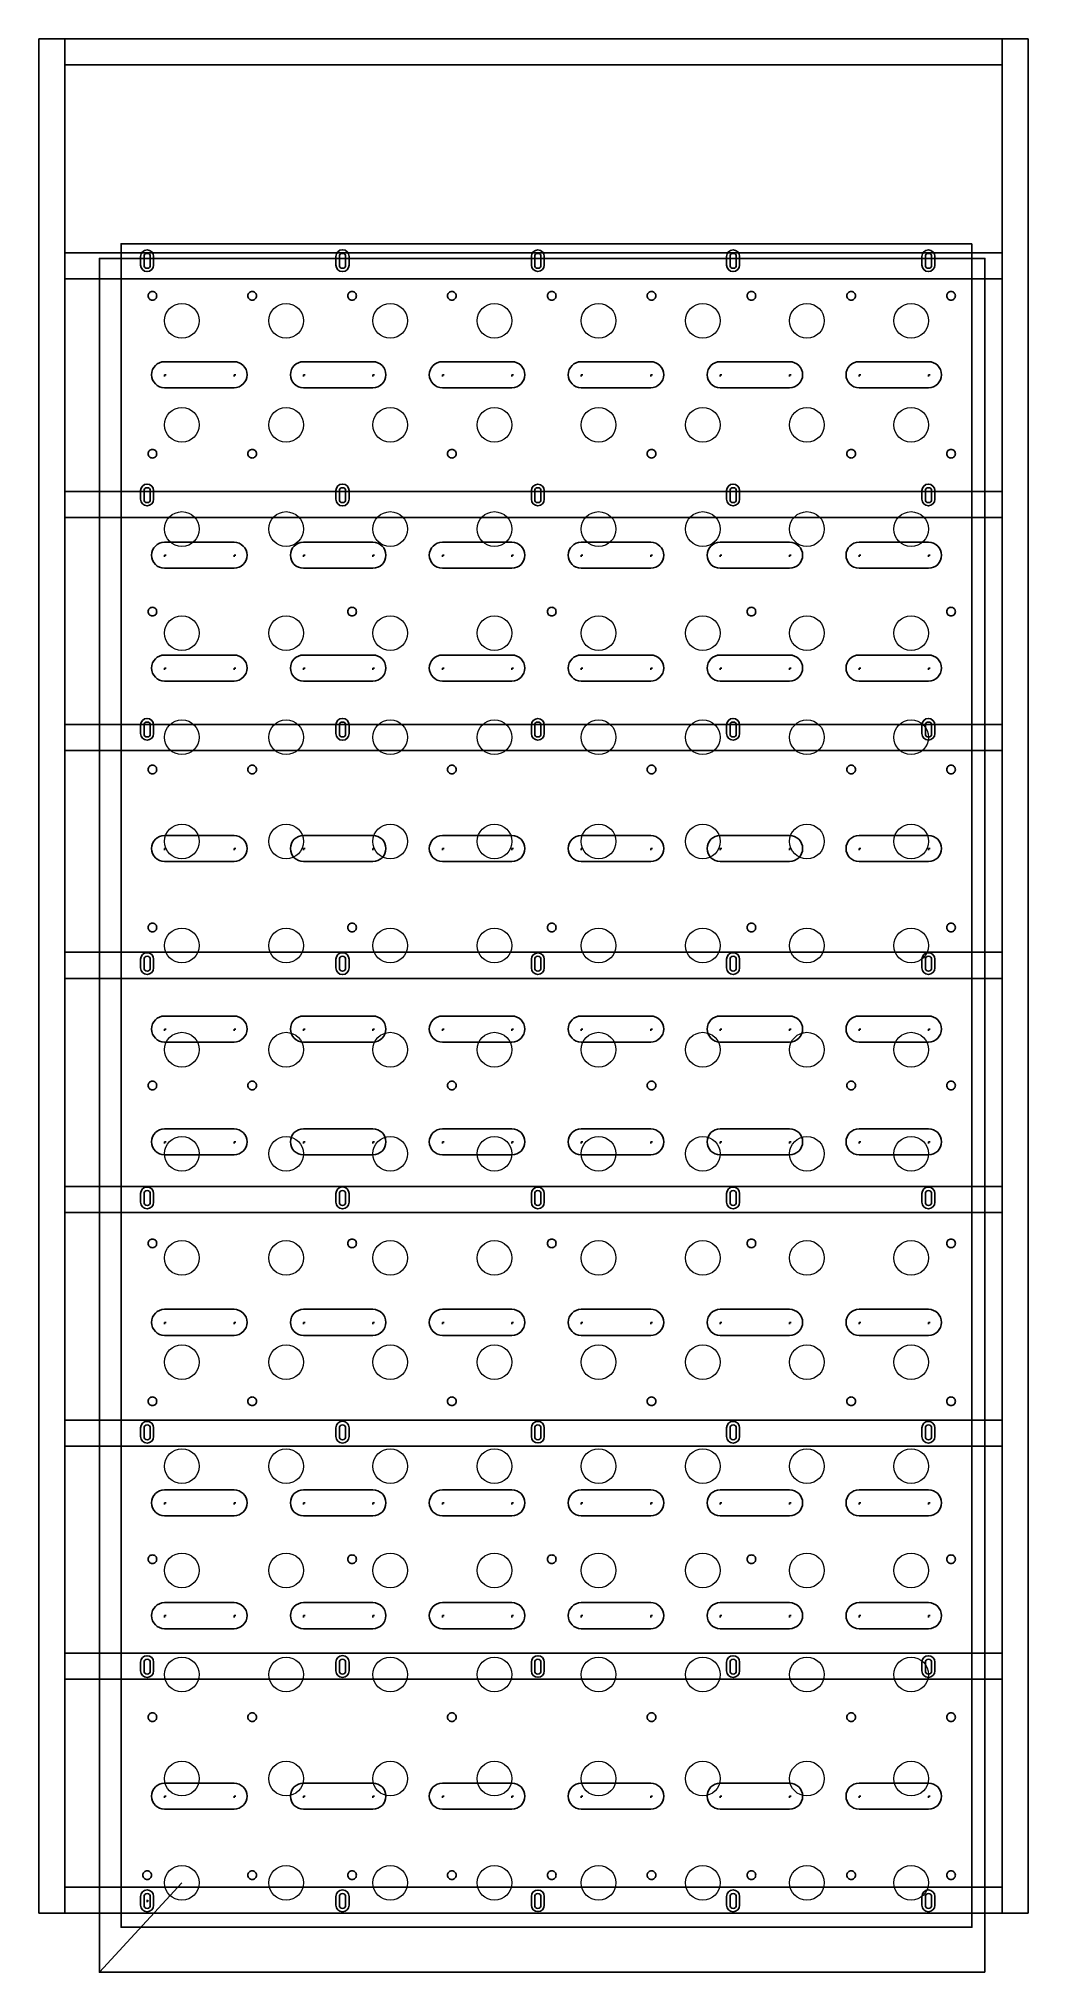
# Model space of a CAD drawing. Extents: x -4 to 54, y 0 to 111.
import ezdxf

# ---------------------------------------------------------------- set-up
doc = ezdxf.new("R2010")
doc.units = 0
doc.header["$MEASUREMENT"] = 0
for name, color, linetype, true_color in [('actual cutting area', 7, 'Continuous', 0xffffff), ('clamp slots', 7, 'Continuous', 0xffffff), ('spoilboard layer attach holes', 2, 'Continuous', 0xffff00), ('spoilboard mdf', 7, 'Continuous', 0xffffff), ('spoilboard x rail slots', 7, 'Continuous', 0xffffff), ('x rails', 6, 'Continuous', 0xff00ff), ('y rails', 6, 'Continuous', 0xff00ff)]:
    doc.layers.add(name, color=color, linetype=linetype, true_color=true_color)
doc.layers.add('grid of holes', color=178, linetype='Continuous', lineweight=0, true_color=0x000000)

msp = doc.modelspace()

# ---------------------------------------------------------------- linework, layer by layer
at = {"layer": 'actual cutting area'}
msp.add_lwpolyline([(51, 0), (51, 98.75), (0, 98.75), (0, 0)], close=True, dxfattribs=at)
msp.add_lwpolyline([(51, 0), (51, 98.75), (0, 98.75), (0, 0)], close=True, dxfattribs=at)
at = {"layer": 'clamp slots'}
for points in [[(3.75, 92.8, 1), (3.75, 91.3)], [(7.75, 91.3, 1), (7.75, 92.8)], [(11.75, 92.8, 1), (11.75, 91.3)], [(15.75, 91.3, 1), (15.75, 92.8)], [(19.75, 92.8, 1), (19.75, 91.3)], [(23.75, 91.3, 1), (23.75, 92.8)], [(27.75, 92.8, 1), (27.75, 91.3)], [(31.75, 91.3, 0.414214), (32.5, 92.05, 0.414214), (31.75, 92.8)], [(35.75, 92.8, 1), (35.75, 91.3)], [(39.75, 91.3, 1), (39.75, 92.8)], [(43.75, 92.8, 1), (43.75, 91.3)], [(47.75, 91.3, 1), (47.75, 92.8)], [(3.75, 82.4, 1), (3.75, 80.9)], [(7.75, 80.9, 1), (7.75, 82.4)], [(11.75, 82.4, 1), (11.75, 80.9)], [(15.75, 80.9, 1), (15.75, 82.4)], [(19.75, 82.4, 1), (19.75, 80.9)], [(23.75, 80.9, 1), (23.75, 82.4)], [(27.75, 82.4, 1), (27.75, 80.9)], [(31.75, 80.9, 0.414214), (32.5, 81.65, 0.414214), (31.75, 82.4)], [(35.75, 82.4, 1), (35.75, 80.9)], [(39.75, 80.9, 1), (39.75, 82.4)], [(43.75, 82.4, 1), (43.75, 80.9)], [(47.75, 80.9, 1), (47.75, 82.4)], [(3.75, 75.9, 1), (3.75, 74.4)], [(7.75, 74.4, 1), (7.75, 75.9)], [(11.75, 75.9, 1), (11.75, 74.4)], [(15.75, 74.4, 1), (15.75, 75.9)], [(19.75, 75.9, 1), (19.75, 74.4)], [(23.75, 74.4, 1), (23.75, 75.9)], [(27.75, 75.9, 1), (27.75, 74.4)], [(31.75, 74.4, 0.414214), (32.5, 75.15, 0.414214), (31.75, 75.9)], [(35.75, 75.9, 1), (35.75, 74.4)], [(39.75, 74.4, 1), (39.75, 75.9)], [(43.75, 75.9, 1), (43.75, 74.4)], [(47.75, 74.4, 1), (47.75, 75.9)], [(3.75, 65.5, 1), (3.75, 64)], [(7.75, 64, 1), (7.75, 65.5)], [(11.75, 65.5, 1), (11.75, 64)], [(15.75, 64, 1), (15.75, 65.5)], [(19.75, 65.5, 1), (19.75, 64)], [(23.75, 64, 1), (23.75, 65.5)], [(27.75, 65.5, 1), (27.75, 64)], [(31.75, 64, 0.414214), (32.5, 64.75, 0.414214), (31.75, 65.5)], [(35.75, 65.5, 1), (35.75, 64)], [(39.75, 64, 1), (39.75, 65.5)], [(43.75, 65.5, 1), (43.75, 64)], [(47.75, 64, 1), (47.75, 65.5)], [(3.75, 55.1, 1), (3.75, 53.6)], [(7.75, 53.6, 1), (7.75, 55.1)], [(11.75, 55.1, 1), (11.75, 53.6)], [(15.75, 53.6, 1), (15.75, 55.1)], [(19.75, 55.1, 1), (19.75, 53.6)], [(23.75, 53.6, 1), (23.75, 55.1)], [(27.75, 55.1, 1), (27.75, 53.6)], [(31.75, 53.6, 0.414214), (32.5, 54.35, 0.414214), (31.75, 55.1)], [(35.75, 55.1, 1), (35.75, 53.6)], [(39.75, 53.6, 1), (39.75, 55.1)], [(43.75, 55.1, 1), (43.75, 53.6)], [(47.75, 53.6, 1), (47.75, 55.1)], [(3.75, 48.6, 1), (3.75, 47.1)], [(7.75, 47.1, 1), (7.75, 48.6)], [(11.75, 48.6, 1), (11.75, 47.1)], [(15.75, 47.1, 1), (15.75, 48.6)], [(19.75, 48.6, 1), (19.75, 47.1)], [(23.75, 47.1, 1), (23.75, 48.6)], [(27.75, 48.6, 1), (27.75, 47.1)], [(31.75, 47.1, 0.414214), (32.5, 47.85, 0.414214), (31.75, 48.6)], [(35.75, 48.6, 1), (35.75, 47.1)], [(39.75, 47.1, 1), (39.75, 48.6)], [(43.75, 48.6, 1), (43.75, 47.1)], [(47.75, 47.1, 1), (47.75, 48.6)], [(3.75, 38.2, 1), (3.75, 36.7)], [(7.75, 36.7, 1), (7.75, 38.2)], [(11.75, 38.2, 1), (11.75, 36.7)], [(15.75, 36.7, 1), (15.75, 38.2)], [(19.75, 38.2, 1), (19.75, 36.7)], [(23.75, 36.7, 1), (23.75, 38.2)], [(27.75, 38.2, 1), (27.75, 36.7)], [(31.75, 36.7, 0.414214), (32.5, 37.45, 0.414214), (31.75, 38.2)], [(35.75, 38.2, 1), (35.75, 36.7)], [(39.75, 36.7, 1), (39.75, 38.2)], [(43.75, 38.2, 1), (43.75, 36.7)], [(47.75, 36.7, 1), (47.75, 38.2)], [(3.75, 27.8, 1), (3.75, 26.3)], [(7.75, 26.3, 1), (7.75, 27.8)], [(11.75, 27.8, 1), (11.75, 26.3)], [(15.75, 26.3, 1), (15.75, 27.8)], [(19.75, 27.8, 1), (19.75, 26.3)], [(23.75, 26.3, 1), (23.75, 27.8)], [(27.75, 27.8, 1), (27.75, 26.3)], [(31.75, 26.3, 0.414214), (32.5, 27.05, 0.414214), (31.75, 27.8)], [(35.75, 27.8, 1), (35.75, 26.3)], [(39.75, 26.3, 1), (39.75, 27.8)], [(43.75, 27.8, 1), (43.75, 26.3)], [(47.75, 26.3, 1), (47.75, 27.8)], [(3.75, 21.3, 1), (3.75, 19.8)], [(7.75, 19.8, 1), (7.75, 21.3)], [(11.75, 21.3, 1), (11.75, 19.8)], [(15.75, 19.8, 1), (15.75, 21.3)], [(19.75, 21.3, 1), (19.75, 19.8)], [(23.75, 19.8, 1), (23.75, 21.3)], [(27.75, 21.3, 1), (27.75, 19.8)], [(31.75, 19.8, 0.414214), (32.5, 20.55, 0.414214), (31.75, 21.3)], [(35.75, 21.3, 1), (35.75, 19.8)], [(39.75, 19.8, 1), (39.75, 21.3)], [(43.75, 21.3, 1), (43.75, 19.8)], [(47.75, 19.8, 1), (47.75, 21.3)], [(3.75, 10.9, 1), (3.75, 9.4)], [(7.75, 9.4, 1), (7.75, 10.9)], [(11.75, 10.9, 1), (11.75, 9.4)], [(15.75, 9.4, 1), (15.75, 10.9)], [(19.75, 10.9, 1), (19.75, 9.4)], [(23.75, 9.4, 1), (23.75, 10.9)], [(27.75, 10.9, 1), (27.75, 9.4)], [(31.75, 9.4, 0.414214), (32.5, 10.15, 0.414214), (31.75, 10.9)], [(35.75, 10.9, 1), (35.75, 9.4)], [(39.75, 9.4, 1), (39.75, 10.9)], [(43.75, 10.9, 1), (43.75, 9.4)], [(47.75, 9.4, 1), (47.75, 10.9)]]:
    msp.add_lwpolyline(points, format="xyb", dxfattribs=at)
for points in [[(3.75, 92.8), (7.75, 92.8)], [(11.75, 92.8), (15.75, 92.8)], [(19.75, 92.8), (23.75, 92.8)], [(27.75, 92.8), (31.75, 92.8)], [(35.75, 92.8), (39.75, 92.8)], [(43.75, 92.8), (47.75, 92.8)], [(3.75, 92.05), (3.85, 92.05)], [(3.75, 92.05), (3.75, 91.95)], [(7.75, 92.05), (7.85, 92.05)], [(7.75, 92.05), (7.75, 91.95)], [(11.75, 92.05), (11.85, 92.05)], [(11.75, 92.05), (11.75, 91.95)], [(15.75, 92.05), (15.85, 92.05)], [(15.75, 92.05), (15.75, 91.95)], [(19.75, 92.05), (19.85, 92.05)], [(19.75, 92.05), (19.75, 91.95)], [(23.75, 92.05), (23.85, 92.05)], [(23.75, 92.05), (23.75, 91.95)], [(27.75, 92.05), (27.85, 92.05)], [(27.75, 92.05), (27.75, 91.95)], [(31.75, 92.05), (31.85, 92.05)], [(31.75, 92.05), (31.75, 91.95)], [(35.75, 92.05), (35.85, 92.05)], [(35.75, 92.05), (35.75, 91.95)], [(39.75, 92.05), (39.85, 92.05)], [(39.75, 92.05), (39.75, 91.95)], [(43.75, 92.05), (43.85, 92.05)], [(43.75, 92.05), (43.75, 91.95)], [(47.75, 92.05), (47.85, 92.05)], [(47.75, 92.05), (47.75, 91.95)], [(7.75, 91.3), (3.75, 91.3)], [(15.75, 91.3), (11.75, 91.3)], [(23.75, 91.3), (19.75, 91.3)], [(31.75, 91.3), (27.75, 91.3)], [(39.75, 91.3), (35.75, 91.3)], [(47.75, 91.3), (43.75, 91.3)], [(3.75, 82.4), (7.75, 82.4)], [(3.75, 81.65), (3.85, 81.65)], [(3.75, 81.65), (3.75, 81.55)], [(7.75, 81.65), (7.85, 81.65)], [(7.75, 81.65), (7.75, 81.55)], [(11.75, 82.4), (15.75, 82.4)], [(11.75, 81.65), (11.85, 81.65)], [(11.75, 81.65), (11.75, 81.55)], [(15.75, 81.65), (15.85, 81.65)], [(15.75, 81.65), (15.75, 81.55)], [(19.75, 82.4), (23.75, 82.4)], [(19.75, 81.65), (19.85, 81.65)], [(19.75, 81.65), (19.75, 81.55)], [(23.75, 81.65), (23.85, 81.65)], [(23.75, 81.65), (23.75, 81.55)], [(27.75, 82.4), (31.75, 82.4)], [(27.75, 81.65), (27.85, 81.65)], [(27.75, 81.65), (27.75, 81.55)], [(31.75, 81.65), (31.85, 81.65)], [(31.75, 81.65), (31.75, 81.55)], [(35.75, 82.4), (39.75, 82.4)], [(35.75, 81.65), (35.85, 81.65)], [(35.75, 81.65), (35.75, 81.55)], [(39.75, 81.65), (39.85, 81.65)], [(39.75, 81.65), (39.75, 81.55)], [(43.75, 82.4), (47.75, 82.4)], [(43.75, 81.65), (43.85, 81.65)], [(43.75, 81.65), (43.75, 81.55)], [(47.75, 81.65), (47.85, 81.65)], [(47.75, 81.65), (47.75, 81.55)], [(7.75, 80.9), (3.75, 80.9)], [(15.75, 80.9), (11.75, 80.9)], [(23.75, 80.9), (19.75, 80.9)], [(31.75, 80.9), (27.75, 80.9)], [(39.75, 80.9), (35.75, 80.9)], [(47.75, 80.9), (43.75, 80.9)], [(3.75, 75.9), (7.75, 75.9)], [(11.75, 75.9), (15.75, 75.9)], [(19.75, 75.9), (23.75, 75.9)], [(27.75, 75.9), (31.75, 75.9)], [(35.75, 75.9), (39.75, 75.9)], [(43.75, 75.9), (47.75, 75.9)], [(3.75, 75.15), (3.85, 75.15)], [(3.75, 75.15), (3.75, 75.05)], [(7.75, 75.15), (7.85, 75.15)], [(7.75, 75.15), (7.75, 75.05)], [(11.75, 75.15), (11.85, 75.15)], [(11.75, 75.15), (11.75, 75.05)], [(15.75, 75.15), (15.85, 75.15)], [(15.75, 75.15), (15.75, 75.05)], [(19.75, 75.15), (19.85, 75.15)], [(19.75, 75.15), (19.75, 75.05)], [(23.75, 75.15), (23.85, 75.15)], [(23.75, 75.15), (23.75, 75.05)], [(27.75, 75.15), (27.85, 75.15)], [(27.75, 75.15), (27.75, 75.05)], [(31.75, 75.15), (31.85, 75.15)], [(31.75, 75.15), (31.75, 75.05)], [(35.75, 75.15), (35.85, 75.15)], [(35.75, 75.15), (35.75, 75.05)], [(39.75, 75.15), (39.85, 75.15)], [(39.75, 75.15), (39.75, 75.05)], [(43.75, 75.15), (43.85, 75.15)], [(43.75, 75.15), (43.75, 75.05)], [(47.75, 75.15), (47.85, 75.15)], [(47.75, 75.15), (47.75, 75.05)], [(7.75, 74.4), (3.75, 74.4)], [(15.75, 74.4), (11.75, 74.4)], [(23.75, 74.4), (19.75, 74.4)], [(31.75, 74.4), (27.75, 74.4)], [(39.75, 74.4), (35.75, 74.4)], [(47.75, 74.4), (43.75, 74.4)], [(3.75, 65.5), (7.75, 65.5)], [(3.75, 64.75), (3.85, 64.75)], [(3.75, 64.75), (3.75, 64.65)], [(7.75, 64.75), (7.85, 64.75)], [(7.75, 64.75), (7.75, 64.65)], [(11.75, 65.5), (15.75, 65.5)], [(11.75, 64.75), (11.85, 64.75)], [(11.75, 64.75), (11.75, 64.65)], [(15.75, 64.75), (15.85, 64.75)], [(15.75, 64.75), (15.75, 64.65)], [(19.75, 65.5), (23.75, 65.5)], [(19.75, 64.75), (19.85, 64.75)], [(19.75, 64.75), (19.75, 64.65)], [(23.75, 64.75), (23.85, 64.75)], [(23.75, 64.75), (23.75, 64.65)], [(27.75, 65.5), (31.75, 65.5)], [(27.75, 64.75), (27.85, 64.75)], [(27.75, 64.75), (27.75, 64.65)], [(31.75, 64.75), (31.85, 64.75)], [(31.75, 64.75), (31.75, 64.65)], [(35.75, 65.5), (39.75, 65.5)], [(35.75, 64.75), (35.85, 64.75)], [(35.75, 64.75), (35.75, 64.65)], [(39.75, 64.75), (39.85, 64.75)], [(39.75, 64.75), (39.75, 64.65)], [(43.75, 65.5), (47.75, 65.5)], [(43.75, 64.75), (43.85, 64.75)], [(43.75, 64.75), (43.75, 64.65)], [(47.75, 64.75), (47.85, 64.75)], [(47.75, 64.75), (47.75, 64.65)], [(7.75, 64), (3.75, 64)], [(15.75, 64), (11.75, 64)], [(23.75, 64), (19.75, 64)], [(31.75, 64), (27.75, 64)], [(39.75, 64), (35.75, 64)], [(47.75, 64), (43.75, 64)], [(3.75, 55.1), (7.75, 55.1)], [(11.75, 55.1), (15.75, 55.1)], [(19.75, 55.1), (23.75, 55.1)], [(27.75, 55.1), (31.75, 55.1)], [(35.75, 55.1), (39.75, 55.1)], [(43.75, 55.1), (47.75, 55.1)], [(3.75, 54.35), (3.85, 54.35)], [(3.75, 54.35), (3.75, 54.25)], [(7.75, 53.6), (3.75, 53.6)], [(7.75, 54.35), (7.85, 54.35)], [(7.75, 54.35), (7.75, 54.25)], [(11.75, 54.35), (11.85, 54.35)], [(11.75, 54.35), (11.75, 54.25)], [(15.75, 53.6), (11.75, 53.6)], [(15.75, 54.35), (15.85, 54.35)], [(15.75, 54.35), (15.75, 54.25)], [(19.75, 54.35), (19.85, 54.35)], [(19.75, 54.35), (19.75, 54.25)], [(23.75, 53.6), (19.75, 53.6)], [(23.75, 54.35), (23.85, 54.35)], [(23.75, 54.35), (23.75, 54.25)], [(27.75, 54.35), (27.85, 54.35)], [(27.75, 54.35), (27.75, 54.25)], [(31.75, 53.6), (27.75, 53.6)], [(31.75, 54.35), (31.85, 54.35)], [(31.75, 54.35), (31.75, 54.25)], [(35.75, 54.35), (35.85, 54.35)], [(35.75, 54.35), (35.75, 54.25)], [(39.75, 53.6), (35.75, 53.6)], [(39.75, 54.35), (39.85, 54.35)], [(39.75, 54.35), (39.75, 54.25)], [(43.75, 54.35), (43.85, 54.35)], [(43.75, 54.35), (43.75, 54.25)], [(47.75, 53.6), (43.75, 53.6)], [(47.75, 54.35), (47.85, 54.35)], [(47.75, 54.35), (47.75, 54.25)], [(3.75, 48.6), (7.75, 48.6)], [(11.75, 48.6), (15.75, 48.6)], [(19.75, 48.6), (23.75, 48.6)], [(27.75, 48.6), (31.75, 48.6)], [(35.75, 48.6), (39.75, 48.6)], [(43.75, 48.6), (47.75, 48.6)], [(3.75, 47.85), (3.85, 47.85)], [(3.75, 47.85), (3.75, 47.75)], [(7.75, 47.1), (3.75, 47.1)], [(7.75, 47.85), (7.85, 47.85)], [(7.75, 47.85), (7.75, 47.75)], [(11.75, 47.85), (11.85, 47.85)], [(11.75, 47.85), (11.75, 47.75)], [(15.75, 47.1), (11.75, 47.1)], [(15.75, 47.85), (15.85, 47.85)], [(15.75, 47.85), (15.75, 47.75)], [(19.75, 47.85), (19.85, 47.85)], [(19.75, 47.85), (19.75, 47.75)], [(23.75, 47.1), (19.75, 47.1)], [(23.75, 47.85), (23.85, 47.85)], [(23.75, 47.85), (23.75, 47.75)], [(27.75, 47.85), (27.85, 47.85)], [(27.75, 47.85), (27.75, 47.75)], [(31.75, 47.1), (27.75, 47.1)], [(31.75, 47.85), (31.85, 47.85)], [(31.75, 47.85), (31.75, 47.75)], [(35.75, 47.85), (35.85, 47.85)], [(35.75, 47.85), (35.75, 47.75)], [(39.75, 47.1), (35.75, 47.1)], [(39.75, 47.85), (39.85, 47.85)], [(39.75, 47.85), (39.75, 47.75)], [(43.75, 47.85), (43.85, 47.85)], [(43.75, 47.85), (43.75, 47.75)], [(47.75, 47.1), (43.75, 47.1)], [(47.75, 47.85), (47.85, 47.85)], [(47.75, 47.85), (47.75, 47.75)], [(3.75, 38.2), (7.75, 38.2)], [(11.75, 38.2), (15.75, 38.2)], [(19.75, 38.2), (23.75, 38.2)], [(27.75, 38.2), (31.75, 38.2)], [(35.75, 38.2), (39.75, 38.2)], [(43.75, 38.2), (47.75, 38.2)], [(3.75, 37.45), (3.85, 37.45)], [(3.75, 37.45), (3.75, 37.35)], [(7.75, 37.45), (7.85, 37.45)], [(7.75, 37.45), (7.75, 37.35)], [(11.75, 37.45), (11.85, 37.45)], [(11.75, 37.45), (11.75, 37.35)], [(15.75, 37.45), (15.85, 37.45)], [(15.75, 37.45), (15.75, 37.35)], [(19.75, 37.45), (19.85, 37.45)], [(19.75, 37.45), (19.75, 37.35)], [(23.75, 37.45), (23.85, 37.45)], [(23.75, 37.45), (23.75, 37.35)], [(27.75, 37.45), (27.85, 37.45)], [(27.75, 37.45), (27.75, 37.35)], [(31.75, 37.45), (31.85, 37.45)], [(31.75, 37.45), (31.75, 37.35)], [(35.75, 37.45), (35.85, 37.45)], [(35.75, 37.45), (35.75, 37.35)], [(39.75, 37.45), (39.85, 37.45)], [(39.75, 37.45), (39.75, 37.35)], [(43.75, 37.45), (43.85, 37.45)], [(43.75, 37.45), (43.75, 37.35)], [(47.75, 37.45), (47.85, 37.45)], [(47.75, 37.45), (47.75, 37.35)], [(7.75, 36.7), (3.75, 36.7)], [(15.75, 36.7), (11.75, 36.7)], [(23.75, 36.7), (19.75, 36.7)], [(31.75, 36.7), (27.75, 36.7)], [(39.75, 36.7), (35.75, 36.7)], [(47.75, 36.7), (43.75, 36.7)], [(3.75, 27.8), (7.75, 27.8)], [(3.75, 27.05), (3.85, 27.05)], [(3.75, 27.05), (3.75, 26.95)], [(7.75, 27.05), (7.85, 27.05)], [(7.75, 27.05), (7.75, 26.95)], [(11.75, 27.8), (15.75, 27.8)], [(11.75, 27.05), (11.85, 27.05)], [(11.75, 27.05), (11.75, 26.95)], [(15.75, 27.05), (15.85, 27.05)], [(15.75, 27.05), (15.75, 26.95)], [(19.75, 27.8), (23.75, 27.8)], [(19.75, 27.05), (19.85, 27.05)], [(19.75, 27.05), (19.75, 26.95)], [(23.75, 27.05), (23.85, 27.05)], [(23.75, 27.05), (23.75, 26.95)], [(27.75, 27.8), (31.75, 27.8)], [(27.75, 27.05), (27.85, 27.05)], [(27.75, 27.05), (27.75, 26.95)], [(31.75, 27.05), (31.85, 27.05)], [(31.75, 27.05), (31.75, 26.95)], [(35.75, 27.8), (39.75, 27.8)], [(35.75, 27.05), (35.85, 27.05)], [(35.75, 27.05), (35.75, 26.95)], [(39.75, 27.05), (39.85, 27.05)], [(39.75, 27.05), (39.75, 26.95)], [(43.75, 27.8), (47.75, 27.8)], [(43.75, 27.05), (43.85, 27.05)], [(43.75, 27.05), (43.75, 26.95)], [(47.75, 27.05), (47.85, 27.05)], [(47.75, 27.05), (47.75, 26.95)], [(7.75, 26.3), (3.75, 26.3)], [(15.75, 26.3), (11.75, 26.3)], [(23.75, 26.3), (19.75, 26.3)], [(31.75, 26.3), (27.75, 26.3)], [(39.75, 26.3), (35.75, 26.3)], [(47.75, 26.3), (43.75, 26.3)], [(3.75, 21.3), (7.75, 21.3)], [(11.75, 21.3), (15.75, 21.3)], [(19.75, 21.3), (23.75, 21.3)], [(27.75, 21.3), (31.75, 21.3)], [(35.75, 21.3), (39.75, 21.3)], [(43.75, 21.3), (47.75, 21.3)], [(3.75, 20.55), (3.85, 20.55)], [(3.75, 20.55), (3.75, 20.45)], [(7.75, 20.55), (7.85, 20.55)], [(7.75, 20.55), (7.75, 20.45)], [(11.75, 20.55), (11.85, 20.55)], [(11.75, 20.55), (11.75, 20.45)], [(15.75, 20.55), (15.85, 20.55)], [(15.75, 20.55), (15.75, 20.45)], [(19.75, 20.55), (19.85, 20.55)], [(19.75, 20.55), (19.75, 20.45)], [(23.75, 20.55), (23.85, 20.55)], [(23.75, 20.55), (23.75, 20.45)], [(27.75, 20.55), (27.85, 20.55)], [(27.75, 20.55), (27.75, 20.45)], [(31.75, 20.55), (31.85, 20.55)], [(31.75, 20.55), (31.75, 20.45)], [(35.75, 20.55), (35.85, 20.55)], [(35.75, 20.55), (35.75, 20.45)], [(39.75, 20.55), (39.85, 20.55)], [(39.75, 20.55), (39.75, 20.45)], [(43.75, 20.55), (43.85, 20.55)], [(43.75, 20.55), (43.75, 20.45)], [(47.75, 20.55), (47.85, 20.55)], [(47.75, 20.55), (47.75, 20.45)], [(7.75, 19.8), (3.75, 19.8)], [(15.75, 19.8), (11.75, 19.8)], [(23.75, 19.8), (19.75, 19.8)], [(31.75, 19.8), (27.75, 19.8)], [(39.75, 19.8), (35.75, 19.8)], [(47.75, 19.8), (43.75, 19.8)], [(3.75, 10.9), (7.75, 10.9)], [(3.75, 10.15), (3.85, 10.15)], [(3.75, 10.15), (3.75, 10.05)], [(7.75, 10.15), (7.85, 10.15)], [(7.75, 10.15), (7.75, 10.05)], [(11.75, 10.9), (15.75, 10.9)], [(11.75, 10.15), (11.85, 10.15)], [(11.75, 10.15), (11.75, 10.05)], [(15.75, 10.15), (15.85, 10.15)], [(15.75, 10.15), (15.75, 10.05)], [(19.75, 10.9), (23.75, 10.9)], [(19.75, 10.15), (19.85, 10.15)], [(19.75, 10.15), (19.75, 10.05)], [(23.75, 10.15), (23.85, 10.15)], [(23.75, 10.15), (23.75, 10.05)], [(27.75, 10.9), (31.75, 10.9)], [(27.75, 10.15), (27.85, 10.15)], [(27.75, 10.15), (27.75, 10.05)], [(31.75, 10.15), (31.85, 10.15)], [(31.75, 10.15), (31.75, 10.05)], [(35.75, 10.9), (39.75, 10.9)], [(35.75, 10.15), (35.85, 10.15)], [(35.75, 10.15), (35.75, 10.05)], [(39.75, 10.15), (39.85, 10.15)], [(39.75, 10.15), (39.75, 10.05)], [(43.75, 10.9), (47.75, 10.9)], [(43.75, 10.15), (43.85, 10.15)], [(43.75, 10.15), (43.75, 10.05)], [(47.75, 10.15), (47.85, 10.15)], [(47.75, 10.15), (47.75, 10.05)], [(7.75, 9.4), (3.75, 9.4)], [(15.75, 9.4), (11.75, 9.4)], [(23.75, 9.4), (19.75, 9.4)], [(31.75, 9.4), (27.75, 9.4)], [(39.75, 9.4), (35.75, 9.4)], [(47.75, 9.4), (43.75, 9.4)]]:
    msp.add_lwpolyline(points, dxfattribs=at)
at = {"layer": 'grid of holes'}
msp.add_line((4.75, 5.16), (0, 0), dxfattribs=at)
for centre in [(4.75, 95.16), (10.75, 95.16), (16.75, 95.16), (22.75, 95.16), (28.75, 95.16), (34.75, 95.16), (40.75, 95.16), (46.75, 95.16), (4.75, 89.16), (10.75, 89.16), (16.75, 89.16), (22.75, 89.16), (28.75, 89.16), (34.75, 89.16), (40.75, 89.16), (46.75, 89.16), (4.75, 83.16), (10.75, 83.16), (16.75, 83.16), (22.75, 83.16), (28.75, 83.16), (34.75, 83.16), (40.75, 83.16), (46.75, 83.16), (4.75, 77.16), (10.75, 77.16), (16.75, 77.16), (22.75, 77.16), (28.75, 77.16), (34.75, 77.16), (40.75, 77.16), (46.75, 77.16), (4.75, 71.16), (10.75, 71.16), (16.75, 71.16), (22.75, 71.16), (28.75, 71.16), (34.75, 71.16), (40.75, 71.16), (46.75, 71.16), (4.75, 65.16), (10.75, 65.16), (16.75, 65.16), (22.75, 65.16), (28.75, 65.16), (34.75, 65.16), (40.75, 65.16), (46.75, 65.16), (4.75, 59.16), (10.75, 59.16), (16.75, 59.16), (22.75, 59.16), (28.75, 59.16), (34.75, 59.16), (40.75, 59.16), (46.75, 59.16), (4.75, 53.16), (10.75, 53.16), (16.75, 53.16), (22.75, 53.16), (28.75, 53.16), (34.75, 53.16), (40.75, 53.16), (46.75, 53.16), (4.75, 47.16), (10.75, 47.16), (16.75, 47.16), (22.75, 47.16), (28.75, 47.16), (34.75, 47.16), (40.75, 47.16), (46.75, 47.16), (4.75, 41.16), (10.75, 41.16), (16.75, 41.16), (22.75, 41.16), (28.75, 41.16), (34.75, 41.16), (40.75, 41.16), (46.75, 41.16), (4.75, 35.16), (10.75, 35.16), (16.75, 35.16), (22.75, 35.16), (28.75, 35.16), (34.75, 35.16), (40.75, 35.16), (46.75, 35.16), (4.75, 29.16), (10.75, 29.16), (16.75, 29.16), (22.75, 29.16), (28.75, 29.16), (34.75, 29.16), (40.75, 29.16), (46.75, 29.16), (4.75, 23.16), (10.75, 23.16), (16.75, 23.16), (22.75, 23.16), (28.75, 23.16), (34.75, 23.16), (40.75, 23.16), (46.75, 23.16), (4.75, 17.16), (10.75, 17.16), (16.75, 17.16), (22.75, 17.16), (28.75, 17.16), (34.75, 17.16), (40.75, 17.16), (46.75, 17.16), (4.75, 11.16), (10.75, 11.16), (16.75, 11.16), (22.75, 11.16), (28.75, 11.16), (34.75, 11.16), (40.75, 11.16), (46.75, 11.16), (4.75, 5.16), (10.75, 5.16), (16.75, 5.16), (22.75, 5.16), (28.75, 5.16), (34.75, 5.16), (40.75, 5.16), (46.75, 5.16)]:
    msp.add_circle(centre, 1, dxfattribs=at)
at = {"layer": 'spoilboard layer attach holes'}
for points in [[(3.05, 96.85, 0.414214), (2.8, 96.6, 0.414214), (3.05, 96.35, 0.414214), (3.3, 96.6, 0.414214)], [(8.8, 96.85, 0.414214), (8.55, 96.6, 0.414214), (8.8, 96.35, 0.414214), (9.05, 96.6, 0.414214)], [(14.55, 96.85, 0.414214), (14.3, 96.6, 0.414214), (14.55, 96.35, 0.414214), (14.8, 96.6, 0.414214)], [(20.3, 96.85, 0.414214), (20.05, 96.6, 0.414214), (20.3, 96.35, 0.414214), (20.55, 96.6, 0.414214)], [(26.05, 96.85, 0.414214), (25.8, 96.6, 0.414214), (26.05, 96.35, 0.414214), (26.3, 96.6, 0.414214)], [(31.8, 96.85, 0.414214), (31.55, 96.6, 0.414214), (31.8, 96.35, 0.414214), (32.05, 96.6, 0.414214)], [(37.55, 96.85, 0.414214), (37.3, 96.6, 0.414214), (37.55, 96.35, 0.414214), (37.8, 96.6, 0.414214)], [(43.3, 96.85, 0.414214), (43.05, 96.6, 0.414214), (43.3, 96.35, 0.414214), (43.55, 96.6, 0.414214)], [(49.05, 96.85, 0.414214), (48.8, 96.6, 0.414214), (49.05, 96.35, 0.414214), (49.3, 96.6, 0.414214)], [(3.05, 87.75, 0.414214), (2.8, 87.5, 0.414214), (3.05, 87.25, 0.414214), (3.3, 87.5, 0.414214)], [(8.8, 87.75, 0.414214), (8.55, 87.5, 0.414214), (8.8, 87.25, 0.414214), (9.05, 87.5, 0.414214)], [(20.3, 87.75, 0.414214), (20.05, 87.5, 0.414214), (20.3, 87.25, 0.414214), (20.55, 87.5, 0.414214)], [(31.8, 87.75, 0.414214), (31.55, 87.5, 0.414214), (31.8, 87.25, 0.414214), (32.05, 87.5, 0.414214)], [(43.3, 87.75, 0.414214), (43.05, 87.5, 0.414214), (43.3, 87.25, 0.414214), (43.55, 87.5, 0.414214)], [(49.05, 87.75, 0.414214), (48.8, 87.5, 0.414214), (49.05, 87.25, 0.414214), (49.3, 87.5, 0.414214)], [(3.05, 78.65, 0.414214), (2.8, 78.4, 0.414214), (3.05, 78.15, 0.414214), (3.3, 78.4, 0.414214)], [(14.55, 78.65, 0.414214), (14.3, 78.4, 0.414214), (14.55, 78.15, 0.414214), (14.8, 78.4, 0.414214)], [(26.05, 78.65, 0.414214), (25.8, 78.4, 0.414214), (26.05, 78.15, 0.414214), (26.3, 78.4, 0.414214)], [(37.55, 78.65, 0.414214), (37.3, 78.4, 0.414214), (37.55, 78.15, 0.414214), (37.8, 78.4, 0.414214)], [(49.05, 78.65, 0.414214), (48.8, 78.4, 0.414214), (49.05, 78.15, 0.414214), (49.3, 78.4, 0.414214)], [(3.05, 69.55, 0.414214), (2.8, 69.3, 0.414214), (3.05, 69.05, 0.414214), (3.3, 69.3, 0.414214)], [(8.8, 69.55, 0.414214), (8.55, 69.3, 0.414214), (8.8, 69.05, 0.414214), (9.05, 69.3, 0.414214)], [(20.3, 69.55, 0.414214), (20.05, 69.3, 0.414214), (20.3, 69.05, 0.414214), (20.55, 69.3, 0.414214)], [(31.8, 69.55, 0.414214), (31.55, 69.3, 0.414214), (31.8, 69.05, 0.414214), (32.05, 69.3, 0.414214)], [(43.3, 69.55, 0.414214), (43.05, 69.3, 0.414214), (43.3, 69.05, 0.414214), (43.55, 69.3, 0.414214)], [(49.05, 69.55, 0.414214), (48.8, 69.3, 0.414214), (49.05, 69.05, 0.414214), (49.3, 69.3, 0.414214)], [(3.05, 60.45, 0.414214), (2.8, 60.2, 0.414214), (3.05, 59.95, 0.414214), (3.3, 60.2, 0.414214)], [(14.55, 60.45, 0.414214), (14.3, 60.2, 0.414214), (14.55, 59.95, 0.414214), (14.8, 60.2, 0.414214)], [(26.05, 60.45, 0.414214), (25.8, 60.2, 0.414214), (26.05, 59.95, 0.414214), (26.3, 60.2, 0.414214)], [(37.55, 60.45, 0.414214), (37.3, 60.2, 0.414214), (37.55, 59.95, 0.414214), (37.8, 60.2, 0.414214)], [(49.05, 60.45, 0.414214), (48.8, 60.2, 0.414214), (49.05, 59.95, 0.414214), (49.3, 60.2, 0.414214)], [(3.05, 51.35, 0.414214), (2.8, 51.1, 0.414214), (3.05, 50.85, 0.414214), (3.3, 51.1, 0.414214)], [(8.8, 51.35, 0.414214), (8.55, 51.1, 0.414214), (8.8, 50.85, 0.414214), (9.05, 51.1, 0.414214)], [(20.3, 51.35, 0.414214), (20.05, 51.1, 0.414214), (20.3, 50.85, 0.414214), (20.55, 51.1, 0.414214)], [(31.8, 51.35, 0.414214), (31.55, 51.1, 0.414214), (31.8, 50.85, 0.414214), (32.05, 51.1, 0.414214)], [(43.3, 51.35, 0.414214), (43.05, 51.1, 0.414214), (43.3, 50.85, 0.414214), (43.55, 51.1, 0.414214)], [(49.05, 51.35, 0.414214), (48.8, 51.1, 0.414214), (49.05, 50.85, 0.414214), (49.3, 51.1, 0.414214)], [(3.05, 42.25, 0.414214), (2.8, 42, 0.414214), (3.05, 41.75, 0.414214), (3.3, 42, 0.414214)], [(14.55, 42.25, 0.414214), (14.3, 42, 0.414214), (14.55, 41.75, 0.414214), (14.8, 42, 0.414214)], [(26.05, 42.25, 0.414214), (25.8, 42, 0.414214), (26.05, 41.75, 0.414214), (26.3, 42, 0.414214)], [(37.55, 42.25, 0.414214), (37.3, 42, 0.414214), (37.55, 41.75, 0.414214), (37.8, 42, 0.414214)], [(49.05, 42.25, 0.414214), (48.8, 42, 0.414214), (49.05, 41.75, 0.414214), (49.3, 42, 0.414214)], [(3.05, 33.15, 0.414214), (2.8, 32.9, 0.414214), (3.05, 32.65, 0.414214), (3.3, 32.9, 0.414214)], [(8.8, 33.15, 0.414214), (8.55, 32.9, 0.414214), (8.8, 32.65, 0.414214), (9.05, 32.9, 0.414214)], [(20.3, 33.15, 0.414214), (20.05, 32.9, 0.414214), (20.3, 32.65, 0.414214), (20.55, 32.9, 0.414214)], [(31.8, 33.15, 0.414214), (31.55, 32.9, 0.414214), (31.8, 32.65, 0.414214), (32.05, 32.9, 0.414214)], [(43.3, 33.15, 0.414214), (43.05, 32.9, 0.414214), (43.3, 32.65, 0.414214), (43.55, 32.9, 0.414214)], [(49.05, 33.15, 0.414214), (48.8, 32.9, 0.414214), (49.05, 32.65, 0.414214), (49.3, 32.9, 0.414214)], [(3.05, 24.05, 0.414214), (2.8, 23.8, 0.414214), (3.05, 23.55, 0.414214), (3.3, 23.8, 0.414214)], [(14.55, 24.05, 0.414214), (14.3, 23.8, 0.414214), (14.55, 23.55, 0.414214), (14.8, 23.8, 0.414214)], [(26.05, 24.05, 0.414214), (25.8, 23.8, 0.414214), (26.05, 23.55, 0.414214), (26.3, 23.8, 0.414214)], [(37.55, 24.05, 0.414214), (37.3, 23.8, 0.414214), (37.55, 23.55, 0.414214), (37.8, 23.8, 0.414214)], [(49.05, 24.05, 0.414214), (48.8, 23.8, 0.414214), (49.05, 23.55, 0.414214), (49.3, 23.8, 0.414214)], [(3.05, 14.95, 0.414214), (2.8, 14.7, 0.414214), (3.05, 14.45, 0.414214), (3.3, 14.7, 0.414214)], [(8.8, 14.95, 0.414214), (8.55, 14.7, 0.414214), (8.8, 14.45, 0.414214), (9.05, 14.7, 0.414214)], [(20.3, 14.95, 0.414214), (20.05, 14.7, 0.414214), (20.3, 14.45, 0.414214), (20.55, 14.7, 0.414214)], [(31.8, 14.95, 0.414214), (31.55, 14.7, 0.414214), (31.8, 14.45, 0.414214), (32.05, 14.7, 0.414214)], [(43.3, 14.95, 0.414214), (43.05, 14.7, 0.414214), (43.3, 14.45, 0.414214), (43.55, 14.7, 0.414214)], [(49.05, 14.95, 0.414214), (48.8, 14.7, 0.414214), (49.05, 14.45, 0.414214), (49.3, 14.7, 0.414214)], [(2.75, 5.85, 0.414214), (2.5, 5.6, 0.414214), (2.75, 5.35, 0.414214), (3, 5.6, 0.414214)], [(8.8, 5.85, 0.414214), (8.55, 5.6, 0.414214), (8.8, 5.35, 0.414214), (9.05, 5.6, 0.414214)], [(14.55, 5.85, 0.414214), (14.3, 5.6, 0.414214), (14.55, 5.35, 0.414214), (14.8, 5.6, 0.414214)], [(20.3, 5.85, 0.414214), (20.05, 5.6, 0.414214), (20.3, 5.35, 0.414214), (20.55, 5.6, 0.414214)], [(26.05, 5.85, 0.414214), (25.8, 5.6, 0.414214), (26.05, 5.35, 0.414214), (26.3, 5.6, 0.414214)], [(31.8, 5.85, 0.414214), (31.55, 5.6, 0.414214), (31.8, 5.35, 0.414214), (32.05, 5.6, 0.414214)], [(37.55, 5.85, 0.414214), (37.3, 5.6, 0.414214), (37.55, 5.35, 0.414214), (37.8, 5.6, 0.414214)], [(43.3, 5.85, 0.414214), (43.05, 5.6, 0.414214), (43.3, 5.35, 0.414214), (43.55, 5.6, 0.414214)], [(49.05, 5.85, 0.414214), (48.8, 5.6, 0.414214), (49.05, 5.35, 0.414214), (49.3, 5.6, 0.414214)]]:
    msp.add_lwpolyline(points, format="xyb", close=True, dxfattribs=at)
at = {"layer": 'spoilboard mdf'}
msp.add_lwpolyline([(50.25, 99.6), (1.25, 99.6), (1.25, 2.6), (50.25, 2.6)], close=True, dxfattribs=at)
at = {"layer": 'spoilboard x rail slots'}
for points in [[(2.37, 98.87, -1), (3.12, 98.87), (3.12, 98.37, -1), (2.37, 98.37)], [(13.62, 98.87, -1), (14.38, 98.87), (14.38, 98.37, -1), (13.62, 98.37)], [(24.88, 98.87, -1), (25.62, 98.87), (25.62, 98.37, -1), (24.88, 98.37)], [(36.12, 98.87, -1), (36.87, 98.87), (36.87, 98.37, -1), (36.12, 98.37)], [(47.37, 98.87, -1), (48.12, 98.87), (48.12, 98.37, -1), (47.37, 98.37)], [(2.93, 98.36), (2.93, 98.86, 1), (2.57, 98.86), (2.57, 98.36, 1)], [(14.18, 98.36), (14.18, 98.86, 1), (13.82, 98.86), (13.82, 98.36, 1)], [(25.43, 98.36), (25.43, 98.86, 1), (25.07, 98.86), (25.07, 98.36, 1)], [(36.68, 98.36), (36.68, 98.86, 1), (36.32, 98.86), (36.32, 98.36, 1)], [(47.93, 98.36), (47.93, 98.86, 1), (47.57, 98.86), (47.57, 98.36, 1)], [(2.37, 85.37, -1), (3.12, 85.37), (3.12, 84.87, -1), (2.37, 84.87)], [(2.93, 84.86), (2.93, 85.36, 1), (2.57, 85.36), (2.57, 84.86, 1)], [(13.62, 85.37, -1), (14.38, 85.37), (14.38, 84.87, -1), (13.62, 84.87)], [(14.18, 84.86), (14.18, 85.36, 1), (13.82, 85.36), (13.82, 84.86, 1)], [(24.88, 85.37, -1), (25.62, 85.37), (25.62, 84.87, -1), (24.88, 84.87)], [(25.43, 84.86), (25.43, 85.36, 1), (25.07, 85.36), (25.07, 84.86, 1)], [(36.12, 85.37, -1), (36.87, 85.37), (36.87, 84.87, -1), (36.12, 84.87)], [(36.68, 84.86), (36.68, 85.36, 1), (36.32, 85.36), (36.32, 84.86, 1)], [(47.37, 85.37, -1), (48.12, 85.37), (48.12, 84.87, -1), (47.37, 84.87)], [(47.93, 84.86), (47.93, 85.36, 1), (47.57, 85.36), (47.57, 84.86, 1)], [(2.37, 71.87, -1), (3.12, 71.87), (3.12, 71.37, -1), (2.37, 71.37)], [(2.93, 71.36), (2.93, 71.86, 1), (2.57, 71.86), (2.57, 71.36, 1)], [(13.62, 71.87, -1), (14.38, 71.87), (14.38, 71.37, -1), (13.62, 71.37)], [(14.18, 71.36), (14.18, 71.86, 1), (13.82, 71.86), (13.82, 71.36, 1)], [(24.88, 71.87, -1), (25.62, 71.87), (25.62, 71.37, -1), (24.88, 71.37)], [(25.43, 71.36), (25.43, 71.86, 1), (25.07, 71.86), (25.07, 71.36, 1)], [(36.12, 71.87, -1), (36.87, 71.87), (36.87, 71.37, -1), (36.12, 71.37)], [(36.68, 71.36), (36.68, 71.86, 1), (36.32, 71.86), (36.32, 71.36, 1)], [(47.37, 71.87, -1), (48.12, 71.87), (48.12, 71.37, -1), (47.37, 71.37)], [(47.93, 71.36), (47.93, 71.86, 1), (47.57, 71.86), (47.57, 71.36, 1)], [(2.37, 58.37, -1), (3.12, 58.37), (3.12, 57.87, -1), (2.37, 57.87)], [(2.93, 57.86), (2.93, 58.36, 1), (2.57, 58.36), (2.57, 57.86, 1)], [(13.62, 58.37, -1), (14.38, 58.37), (14.38, 57.87, -1), (13.62, 57.87)], [(14.18, 57.86), (14.18, 58.36, 1), (13.82, 58.36), (13.82, 57.86, 1)], [(24.88, 58.37, -1), (25.62, 58.37), (25.62, 57.87, -1), (24.88, 57.87)], [(25.43, 57.86), (25.43, 58.36, 1), (25.07, 58.36), (25.07, 57.86, 1)], [(36.12, 58.37, -1), (36.87, 58.37), (36.87, 57.87, -1), (36.12, 57.87)], [(36.68, 57.86), (36.68, 58.36, 1), (36.32, 58.36), (36.32, 57.86, 1)], [(47.37, 58.37, -1), (48.12, 58.37), (48.12, 57.87, -1), (47.37, 57.87)], [(47.93, 57.86), (47.93, 58.36, 1), (47.57, 58.36), (47.57, 57.86, 1)], [(2.37, 44.87, -1), (3.12, 44.87), (3.12, 44.37, -1), (2.37, 44.37)], [(2.93, 44.36), (2.93, 44.86, 1), (2.57, 44.86), (2.57, 44.36, 1)], [(13.62, 44.87, -1), (14.38, 44.87), (14.38, 44.37, -1), (13.62, 44.37)], [(14.18, 44.36), (14.18, 44.86, 1), (13.82, 44.86), (13.82, 44.36, 1)], [(24.88, 44.87, -1), (25.62, 44.87), (25.62, 44.37, -1), (24.88, 44.37)], [(25.43, 44.36), (25.43, 44.86, 1), (25.07, 44.86), (25.07, 44.36, 1)], [(36.12, 44.87, -1), (36.87, 44.87), (36.87, 44.37, -1), (36.12, 44.37)], [(36.68, 44.36), (36.68, 44.86, 1), (36.32, 44.86), (36.32, 44.36, 1)], [(47.37, 44.87, -1), (48.12, 44.87), (48.12, 44.37, -1), (47.37, 44.37)], [(47.93, 44.36), (47.93, 44.86, 1), (47.57, 44.86), (47.57, 44.36, 1)], [(2.37, 31.37, -1), (3.12, 31.37), (3.12, 30.87, -1), (2.37, 30.87)], [(2.93, 30.86), (2.93, 31.36, 1), (2.57, 31.36), (2.57, 30.86, 1)], [(13.62, 31.37, -1), (14.38, 31.37), (14.38, 30.87, -1), (13.62, 30.87)], [(14.18, 30.86), (14.18, 31.36, 1), (13.82, 31.36), (13.82, 30.86, 1)], [(24.88, 31.37, -1), (25.62, 31.37), (25.62, 30.87, -1), (24.88, 30.87)], [(25.43, 30.86), (25.43, 31.36, 1), (25.07, 31.36), (25.07, 30.86, 1)], [(36.12, 31.37, -1), (36.87, 31.37), (36.87, 30.87, -1), (36.12, 30.87)], [(36.68, 30.86), (36.68, 31.36, 1), (36.32, 31.36), (36.32, 30.86, 1)], [(47.37, 31.37, -1), (48.12, 31.37), (48.12, 30.87, -1), (47.37, 30.87)], [(47.93, 30.86), (47.93, 31.36, 1), (47.57, 31.36), (47.57, 30.86, 1)], [(2.37, 17.87, -1), (3.12, 17.87), (3.12, 17.37, -1), (2.37, 17.37)], [(2.93, 17.36), (2.93, 17.86, 1), (2.57, 17.86), (2.57, 17.36, 1)], [(13.62, 17.87, -1), (14.38, 17.87), (14.38, 17.37, -1), (13.62, 17.37)], [(14.18, 17.36), (14.18, 17.86, 1), (13.82, 17.86), (13.82, 17.36, 1)], [(24.88, 17.87, -1), (25.62, 17.87), (25.62, 17.37, -1), (24.88, 17.37)], [(25.43, 17.36), (25.43, 17.86, 1), (25.07, 17.86), (25.07, 17.36, 1)], [(36.12, 17.87, -1), (36.87, 17.87), (36.87, 17.37, -1), (36.12, 17.37)], [(36.68, 17.36), (36.68, 17.86, 1), (36.32, 17.86), (36.32, 17.36, 1)], [(47.37, 17.87, -1), (48.12, 17.87), (48.12, 17.37, -1), (47.37, 17.37)], [(47.93, 17.36), (47.93, 17.86, 1), (47.57, 17.86), (47.57, 17.36, 1)], [(2.37, 4.37, -1), (3.12, 4.37), (3.12, 3.87, -1), (2.37, 3.87)], [(2.93, 3.86), (2.93, 4.36, 1), (2.57, 4.36), (2.57, 3.86, 1)], [(13.62, 4.37, -1), (14.38, 4.37), (14.38, 3.87, -1), (13.62, 3.87)], [(14.18, 3.86), (14.18, 4.36, 1), (13.82, 4.36), (13.82, 3.86, 1)], [(24.88, 4.37, -1), (25.62, 4.37), (25.62, 3.87, -1), (24.88, 3.87)], [(25.43, 3.86), (25.43, 4.36, 1), (25.07, 4.36), (25.07, 3.86, 1)], [(36.12, 4.37, -1), (36.87, 4.37), (36.87, 3.87, -1), (36.12, 3.87)], [(36.68, 3.86), (36.68, 4.36, 1), (36.32, 4.36), (36.32, 3.86, 1)], [(47.37, 4.37, -1), (48.12, 4.37), (48.12, 3.87, -1), (47.37, 3.87)], [(47.93, 3.86), (47.93, 4.36, 1), (47.57, 4.36), (47.57, 3.86, 1)]]:
    msp.add_lwpolyline(points, format="xyb", close=True, dxfattribs=at)
for points in [[(2.75, 4.18), (2.75, 4.11), (2.82, 4.11)], [(2.75, 4.04), (2.75, 4.11)], [(2.93, 4.11), (2.95, 4.11)]]:
    msp.add_lwpolyline(points, dxfattribs=at)
at = {"layer": 'x rails'}
for points in [[(52, 111.41), (-2, 111.41)], [(-2, 111.41), (-2, 109.91)], [(52, 109.91), (52, 111.41)], [(-2, 109.91), (52, 109.91)], [(52, 99.08), (-2, 99.08)], [(-2, 99.08), (-2, 97.58)], [(52, 97.58), (52, 99.08)], [(-2, 97.58), (52, 97.58)], [(52, 85.33), (-2, 85.33)], [(-2, 85.33), (-2, 83.83)], [(52, 83.83), (52, 85.33)], [(-2, 83.83), (52, 83.83)], [(52, 71.89), (-2, 71.89)], [(-2, 71.89), (-2, 70.39)], [(52, 70.39), (52, 71.89)], [(-2, 70.39), (52, 70.39)], [(52, 58.77), (-2, 58.77)], [(-2, 58.77), (-2, 57.27)], [(52, 57.27), (52, 58.77)], [(-2, 57.27), (52, 57.27)], [(52, 45.27), (-2, 45.27)], [(-2, 45.27), (-2, 43.77)], [(52, 43.77), (52, 45.27)], [(-2, 43.77), (52, 43.77)], [(52, 31.82), (-2, 31.82)], [(-2, 31.82), (-2, 30.32)], [(52, 30.32), (52, 31.82)], [(-2, 30.32), (52, 30.32)], [(52, 18.39), (-2, 18.39)], [(-2, 18.39), (-2, 16.89)], [(52, 16.89), (52, 18.39)], [(-2, 16.89), (52, 16.89)], [(52, 4.91), (-2, 4.91)], [(-2, 4.91), (-2, 3.41)], [(52, 3.41), (52, 4.91)], [(-2, 3.41), (52, 3.41)]]:
    msp.add_lwpolyline(points, dxfattribs=at)
at = {"layer": 'y rails'}
for points in [[(-2, 111.41), (-3.5, 111.41)], [(-3.5, 111.41), (-3.5, 3.41)], [(-2, 3.41), (-2, 111.41)], [(53.5, 111.41), (52, 111.41)], [(52, 111.41), (52, 3.41)], [(53.5, 3.41), (53.5, 111.41)], [(-3.5, 3.41), (-2, 3.41)], [(52, 3.41), (53.5, 3.41)]]:
    msp.add_lwpolyline(points, dxfattribs=at)

doc.saveas('drawing.dxf')
